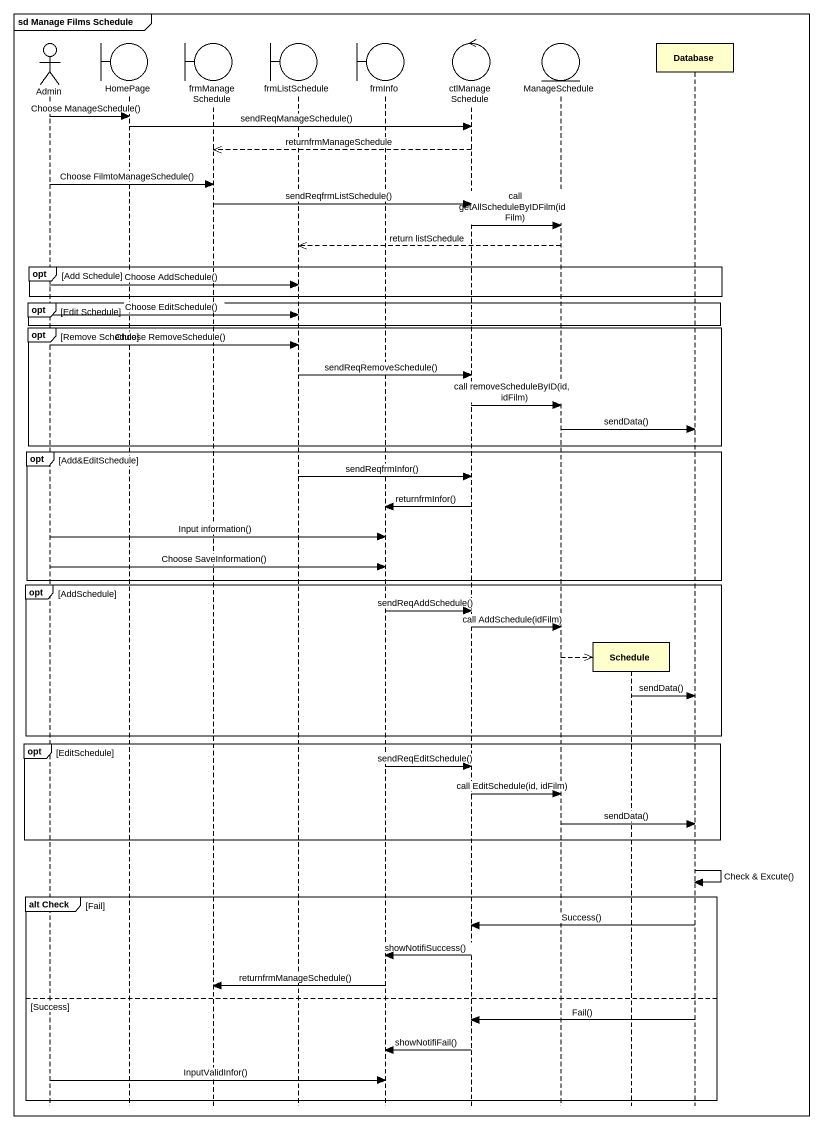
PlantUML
@startuml
mainframe sd Manage Films Schedule
hide footbox
actor Admin
boundary HomePage
boundary frmManageSchedule
boundary frmListSchedule
boundary frmInfo
control ctlManageSchedule
entity ManageSchedule
participant Schedule
participant "Database" as Database_

Admin -> HomePage : Choose ManageSchedule()
HomePage -> ctlManageSchedule : sendReqManageSchedule()
ctlManageSchedule -->> frmManageSchedule : returnfrmManageSchedule
Admin -> frmManageSchedule : Choose FilmtoManageSchedule()
frmManageSchedule -> ctlManageSchedule : sendReqfrmListSchedule()
ctlManageSchedule -> ManageSchedule : call getAllScheduleByIDFilm(idFilm)
ManageSchedule -->> frmListSchedule : return listSchedule
opt Add Schedule
  Admin -> frmListSchedule : Choose AddSchedule()
end
opt Edit Schedule
  Admin -> frmListSchedule : Choose EditSchedule()
end
opt Remove Schedule
  Admin -> frmListSchedule : Choose RemoveSchedule()
  frmListSchedule -> ctlManageSchedule : sendReqRemoveSchedule()
  ctlManageSchedule -> ManageSchedule : call removeScheduleByID(id, idFilm)
  ManageSchedule -> Database_ : sendData()
end
opt Add&EditSchedule
  frmListSchedule -> ctlManageSchedule : sendReqfrmInfor()
  ctlManageSchedule -> frmInfo : returnfrmInfor()
  Admin -> frmInfo : Input information()
  Admin -> frmInfo : Choose SaveInformation()
end
opt AddSchedule
  frmInfo -> ctlManageSchedule : sendReqAddSchedule()
  ctlManageSchedule -> ManageSchedule : call AddSchedule(idFilm)
  ManageSchedule -->> Schedule **
  Schedule -> Database_ : sendData()
end
opt EditSchedule
  frmInfo -> ctlManageSchedule : sendReqEditSchedule()
  ctlManageSchedule -> ManageSchedule : call EditSchedule(id, idFilm)
  ManageSchedule -> Database_ : sendData()
end
Database_ -> Database_ : Check & Excute()
group alt Check [Fail]
  Database_ -> ctlManageSchedule : Success()
  ctlManageSchedule -> frmInfo : showNotifiSuccess()
  frmInfo -> frmManageSchedule : returnfrmManageSchedule()
else Success
  Database_ -> ctlManageSchedule : Fail()
  ctlManageSchedule -> frmInfo : showNotifiFail()
  Admin -> frmInfo : InputValidInfor()
end
@enduml
